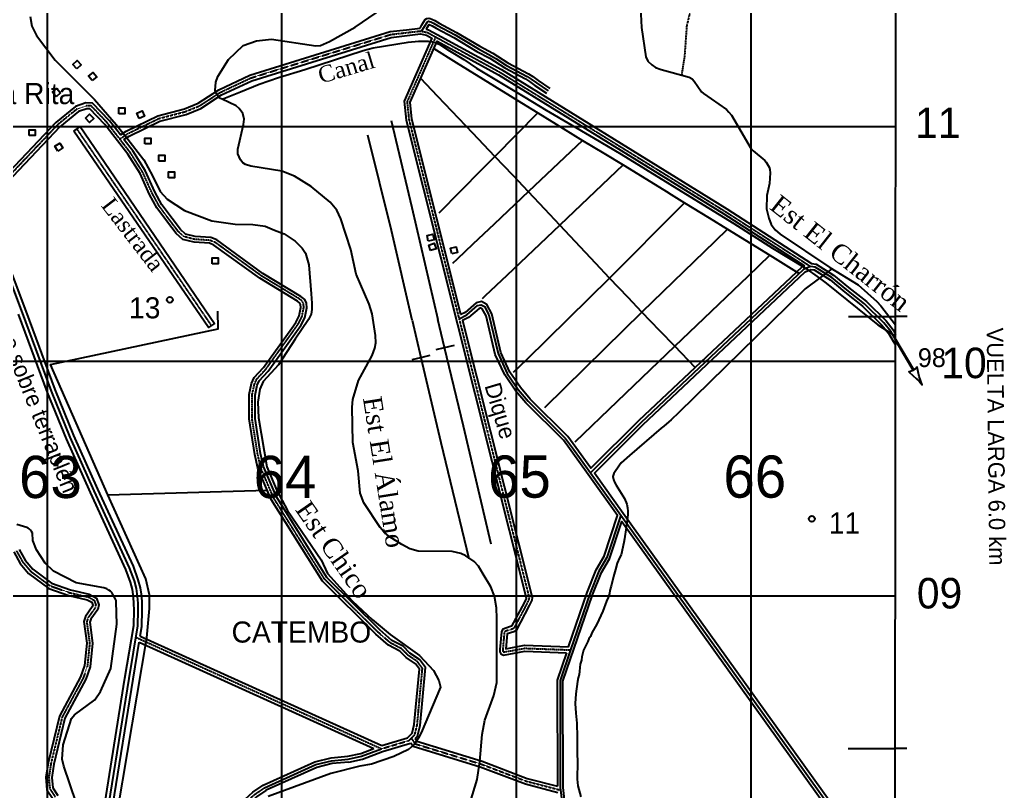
# Model space of a CAD drawing. Extents: x 638173 to 667318, y 9795622 to 9816401.
# Drawn here: x 662882 to 667088, y 9808166 to 9811456 of the extents above; entities that cross this region are included whole.
import ezdxf

# ---------------------------------------------------------------- set-up
doc = ezdxf.new("R2010")
doc.units = 0
doc.header["$MEASUREMENT"] = 0
doc.linetypes.add('DASHED', pattern=[0.75, 0.5, -0.25])
doc.linetypes.add('HIDDEN', pattern=[0.375, 0.25, -0.125])
for name, color, linetype in [('AEROPUERTO', 7, 'CONTINUOUS'), ('CAMINO1', 7, 'CONTINUOUS'), ('CAMINO4', 7, 'CONTINUOUS'), ('CAMINO5', 7, 'CONTINUOUS'), ('CAMINO6Y7', 7, 'CONTINUOUS'), ('CAUCECANALIZADO', 7, 'CONTINUOUS'), ('CUADRICULAUTM', 7, 'CONTINUOUS'), ('EDIFICACION', 7, 'CONTINUOUS'), ('INFORMACIONMARGI', 7, 'CONTINUOUS'), ('MURODIQUE', 7, 'CONTINUOUS'), ('NOMBREAREASSITIO', 7, 'CONTINUOUS'), ('NOMBRESPROPIOS', 7, 'CONTINUOUS'), ('PARALELACAMINO', 7, 'CONTINUOUS'), ('PROYECCION', 7, 'CONTINUOUS'), ('PUNTOALTURA', 7, 'CONTINUOUS'), ('RIOINTERMITENTE', 7, 'CONTINUOUS'), ('RIOPERENNE', 7, 'CONTINUOUS'), ('TEXTOAZUL', 7, 'CONTINUOUS'), ('TEXTODESCRIPTIVO', 7, 'CONTINUOUS'), ('VALORCUADRICULAR', 7, 'CONTINUOUS')]:
    doc.layers.add(name, color=color, linetype=linetype)
doc.styles.add('cotas', font='SWITZN.TTF')
doc.styles.add('escuelas', font='SWZCONLN.TTF')
doc.styles.add('poblados', font='SWZCONDN.TTF')
doc.styles.add('rios', font='TIMESI_0.TTF')
doc.styles.add('sitios', font='SWZCONLN.TTF')
doc.styles.add('txt', font='TXT', dxfattribs={"height": 0.2})

# ---------------------------------------------------------------- blocks, each defined once
blk = doc.blocks.new('DESVIA')
at = {"layer": 'INFORMACIONMARGI', "color": 7, "linetype": 'Continuous'}
blk.add_lwpolyline([(202.16, 3.49), (185.9, 7.39), (147.68, 19.11), (146.85, 19.12), (146.96, 18.1), (149.36, 11.75), (149.85, 9.42), (150.15, 6.9), (150.53, 1.31), (-0.62, 1.3), (-0.61, -2.71), (150.58, -2.7), (150.4, -6.92), (149.98, -11.09), (149.1, -14.21), (146.85, -20.1), (146.86, -20.87), (147.8, -20.89), (188.55, -8.04), (203.45, -4.27), (223.03, -0.96), (223.77, -0.5), (223.03, 0.07), (202.16, 3.49)], close=True, dxfattribs=at)
blk = doc.blocks.new('COTA')
at = {"layer": 'PUNTOALTURA', "color": 1, "linetype": 'Continuous'}
blk.add_circle((0, 0), 12.5, dxfattribs=at)
blk = doc.blocks.new('CASA')
at = {"layer": 'EDIFICACION', "color": 4, "linetype": 'Continuous'}
blk.add_lwpolyline([(-12.57, -13.81), (-12.57, 11.18), (12.43, 11.18), (12.43, -13.82), (-12.57, -13.81)], close=True, dxfattribs=at)

msp = doc.modelspace()

# ---------------------------------------------------------------- linework, layer by layer
at = {"layer": 'AEROPUERTO', "color": 5, "linetype": 'DASHED'}
msp.add_line((663699.63, 9810152.06), (663126.35, 9810990.06), dxfattribs=at)
at = {"layer": 'AEROPUERTO', "color": 5, "linetype": 'Continuous'}
msp.add_lwpolyline([(663113.14, 9810981.03), (663139.12, 9811000.73), (663712.46, 9810160.45), (663686.25, 9810143.3), (663113.14, 9810981.03)], dxfattribs=at)
at = {"layer": 'CAMINO1', "color": 1, "linetype": 'Continuous'}
msp.add_lwpolyline([(662823.54, 9806998.75), (663108.92, 9807610.06), (663125.57, 9807649.5), (663224.45, 9807883.74), (663262.27, 9808109.3), (663348.02, 9808646.11), (663385.5, 9808870.87), (663386.9, 9808938.8), (663386.62, 9808967.46), (663384.81, 9808996.12), (663379.96, 9809029.93), (663370.77, 9809062.73), (663350.42, 9809118.6), (663199.31, 9809446.99), (663096.88, 9809675.9), (663017.27, 9809872.6), (662893.84, 9810206.55), (662736.91, 9810618.76)], dxfattribs=at)
at = {"layer": 'CAMINO4', "color": 2, "linetype": 'HIDDEN'}
msp.add_line((663377.45, 9808822.57), (664424.32, 9808347.25), dxfattribs=at)
for points in [[(663308.46, 9810947.62), (663342.47, 9810970.31), (663474.93, 9811034.61), (663588.01, 9811064.28), (663648.07, 9811088.58), (663736.62, 9811146.1), (663867.1, 9811207.7), (664463.57, 9811393.09), (664531.78, 9811401.09)], [(664531.78, 9811401.09), (664590.5, 9811407.93), (664595.34, 9811406.9), (664620.89, 9811401.46), (664655.06, 9811382.71)], [(664655.06, 9811382.71), (664533.31, 9811106.05), (664541.21, 9811030.34), (664754.83, 9810180.62), (665053.63, 9808992.06), (665052.49, 9808984.78), (665042.99, 9808963.93), (664988.44, 9808860.87)], [(664655.06, 9811382.71), (664929.17, 9811232.29), (665889.86, 9810638.46), (666253.07, 9810404.3)], [(663308.46, 9810947.62), (663255.04, 9811016.71), (663187.07, 9811088.47), (663165.94, 9811088.89), (663126.04, 9811075.16), (663044.43, 9811009.08), (662767.83, 9810716.92), (662712.18, 9810676.78)], [(663911.93, 9810363.88), (663716.08, 9810505.92), (663693.36, 9810514.91), (663627.29, 9810519.42), (663583.45, 9810530.82), (663558.63, 9810552.37), (663522.02, 9810600.43), (663477.41, 9810659.94), (663446.37, 9810716.57), (663405.98, 9810806.54), (663353.59, 9810889.25), (663308.46, 9810947.62)], [(664551.29, 9808392.35), (664566.08, 9808407.02), (664576.46, 9808447.94), (664598.87, 9808689.76), (664577.93, 9808718.53), (664537.59, 9808745.48), (664509.25, 9808773.85), (664461.74, 9808798.77), (664408.06, 9808845.57), (664182.1, 9809069.8), (663965.48, 9809415.35), (663908.72, 9809546.96), (663896.51, 9809604.58), (663872.57, 9809754.39), (663872.94, 9809856.91), (663882.47, 9809900.82), (663892.2, 9809923.08), (663931.2, 9809965.5), (664051.78, 9810133.41), (664069.62, 9810158.89), (664085.07, 9810189.2), (664093.07, 9810228.66), (664091.93, 9810244.67), (664086.78, 9810255.54), (664073.63, 9810265.84), (663911.93, 9810363.88)], [(662867.81, 9809191.6), (662894.57, 9809143.77), (662928.76, 9809103.82), (663011.88, 9809042.22), (663095.4, 9809012.61), (663173.51, 9808994.35), (663199.32, 9808981.01), (663206.24, 9808960.74), (663202.82, 9808946.58), (663173.4, 9808906.12), (663167.54, 9808888.06), (663180.21, 9808797.64), (663170.22, 9808698.91), (663152.53, 9808648.55), (663062.97, 9808482.38), (663015.01, 9808284.13), (663006.46, 9808225.08), (663010.35, 9808176.6), (663032.91, 9808142.71)], [(664988.44, 9808860.87), (664983.17, 9808857.8), (664954.38, 9808849.04), (664949.52, 9808846.31), (664947.62, 9808842.53), (664941.36, 9808770.68), (664941.66, 9808763.49), (664942.86, 9808760.92), (664945.66, 9808759.61), (665034.86, 9808775.79), (665230.35, 9808768.6)], [(664424.32, 9808347.25), (664541.42, 9808382.56), (664551.29, 9808392.35)], [(664551.29, 9808392.35), (664567.29, 9808368.58), (664848.77, 9808282.03), (665041.26, 9808209.07), (665187.71, 9808170.85)], [(663828.4, 9807596.93), (663803.44, 9807679.72), (663794.45, 9807733.33), (663782.72, 9807854.41), (663785.25, 9807997), (663796.79, 9808034.7), (663811.82, 9808066.37), (663832.63, 9808096.49), (663854.5, 9808125.2), (663883.41, 9808152.31), (663925.41, 9808180.87)]]:
    msp.add_lwpolyline(points, dxfattribs=at)
at = {"layer": 'CAMINO5', "color": 7, "linetype": 'Continuous'}
msp.add_line((665315.58, 9809523.84), (665444.91, 9809343.5), dxfattribs=at)
for points in [[(664595.34, 9811406.9), (664607.06, 9811427.13), (664620.18, 9811447.56), (664622.21, 9811449.02), (664625.3, 9811449.38), (664628.6, 9811448.59), (664634.63, 9811446.42), (664646.41, 9811441.09), (664663.38, 9811430.82), (664738.38, 9811391.29), (664837.6, 9811331.8), (664892.32, 9811302.41), (664912.35, 9811290.05), (664957.07, 9811261.21), (665044.63, 9811214.34), (665062.95, 9811202.84), (665085.42, 9811186.38), (665135.05, 9811153.02)], [(666615.46, 9810091.88), (666595.42, 9810125.97), (666565.73, 9810163.71), (666483.3, 9810244.39), (666407.61, 9810303.92), (666344.43, 9810356.99), (666272.92, 9810401.44), (666253.07, 9810404.3), (666222.67, 9810390.81), (665529.42, 9809737.57), (665315.58, 9809523.84)], [(664754.83, 9810180.62), (664788.29, 9810197.3), (664834.13, 9810236.7), (664849.39, 9810240.49), (664863.35, 9810232.82), (664882.33, 9810197.14), (664921.35, 9810032.8), (664960.55, 9809947.42), (665007.42, 9809879.85), (665049.25, 9809830.11), (665209.01, 9809670.65), (665243.22, 9809624.75), (665315.58, 9809523.84)], [(665444.91, 9809343.5), (665384.75, 9809162.9), (665351.09, 9809104.11), (665312.66, 9809008.48), (665230.35, 9808768.6), (665185.39, 9808637.57), (665186.61, 9808181.26), (665187.71, 9808170.85), (665192.45, 9808126.08), (665444.99, 9807769.3), (665595.18, 9807704.9), (665620.67, 9807672.13), (665637.4, 9807634.17), (665639.99, 9807578.22), (665614.91, 9807456.63), (665564.81, 9807358.09), (665479.85, 9807258.98), (665779.42, 9807349.57), (665792.89, 9807352.8)], [(665444.91, 9809343.5), (666577.2, 9807764.53), (666588.55, 9807463.59)], [(664282.55, 9808302.82), (664339.57, 9808315.05), (664424.32, 9808347.25)], [(663925.41, 9808180.87), (664143.86, 9808279.53), (664211.25, 9808296.11), (664282.55, 9808302.82)]]:
    msp.add_lwpolyline(points, dxfattribs=at)
at = {"layer": 'CAMINO6Y7', "color": 2, "linetype": 'HIDDEN'}
msp.add_lwpolyline([(665819.08, 9811920.86), (665786.76, 9811684.08), (665725.18, 9811429.52), (665715.99, 9811299.65), (665703.44, 9811219.79)], dxfattribs=at)
at = {"layer": 'CAUCECANALIZADO', "color": 132, "linetype": 'Continuous'}
msp.add_line((666344.6, 9810393.89), (666291.21, 9810353.56), dxfattribs=at)
for points in [[(663744.46, 9811117.3), (663823.33, 9811148.96), (663903.47, 9811180.65), (663984.87, 9811209.79), (664098.05, 9811243.97), (664346.06, 9811325.02), (664389.29, 9811336.4), (664538.04, 9811360.33), (664582.53, 9811364.07), (664624.46, 9811364), (664641.34, 9811361.93), (664648.35, 9811360.25), (664654.24, 9811358.33), (664663.48, 9811354.73), (664673.19, 9811349.88), (664713.66, 9811323.19), (664775.65, 9811286.17), (664829.88, 9811249.15), (665035.65, 9811125.17), (665126.05, 9811070.07), (665327.59, 9810952.72), (665445.62, 9810882.47), (665756.54, 9810690.91), (665926.6, 9810587.46), (666091.57, 9810481.48), (666227.37, 9810399.74), (666291.21, 9810353.56)], [(666291.21, 9810353.56), (666230.97, 9810308.05), (666220.78, 9810299.16), (665692.19, 9809780.57), (665659.08, 9809750.07), (665648.89, 9809741.18), (665627.25, 9809723.39), (665617.06, 9809714.49), (665480.81, 9809597.59), (665446.43, 9809567.09), (665438.78, 9809556.91), (665414.55, 9809521.3), (665410.71, 9809508.58), (665413.22, 9809495.84), (665417.01, 9809484.37), (665424.61, 9809471.62), (665453.73, 9809425.73), (665460.06, 9809414.26), (665470.17, 9809390.05), (665472.68, 9809374.76), (665473.92, 9809360.75), (665473.88, 9809345.47), (665472.58, 9809332.74), (665468.7, 9809303.46), (665467.4, 9809290.73), (665459.67, 9809242.36), (665457.09, 9809227.08), (665445.53, 9809173.62), (665439.15, 9809160.9), (665428.93, 9809138), (665421.24, 9809111.27), (665413.55, 9809082), (665403.29, 9809039.99), (665398.16, 9809022.18), (665395.59, 9809009.45), (665390.47, 9808991.63), (665384.08, 9808976.36), (665367.46, 9808934.37), (665341.92, 9808878.39), (665321.5, 9808841.5), (665315.11, 9808826.23), (665308.73, 9808816.05), (665303.62, 9808804.6), (665290.86, 9808779.16), (665285.75, 9808767.7), (665278.76, 9808739.8), (665276.44, 9808725.23), (665271.68, 9808707.66), (665270.33, 9808693.88), (665267.75, 9808677.33), (665266.45, 9808663.32), (665262.6, 9808649.32), (665260.03, 9808634.05), (665252.28, 9808581.85), (665249.64, 9808539.84), (665252.09, 9808499.09), (665255.84, 9808471.07), (665257.08, 9808455.78), (665258.21, 9808395.93), (665258.05, 9808325.9), (665259.25, 9808292.79), (665259.21, 9808277.51), (665257.84, 9808231.67), (665257.81, 9808217.66), (665261.55, 9808189.64), (665274.16, 9808142.51)], [(666291.21, 9810353.56), (666319.77, 9810332.9), (666540.11, 9810154.7), (666615.47, 9810106.79)]]:
    msp.add_lwpolyline(points, dxfattribs=at)
at = {"layer": 'CUADRICULAUTM', "color": 2, "linetype": 'Continuous'}
for points in [[(663000, 9796924.64), (663000, 9797000), (663000, 9798000), (663000, 9799000), (663000, 9800000), (663000, 9801000), (663000, 9802000), (663000, 9803000), (663000, 9804000), (663000, 9805000), (663000, 9806000), (663000, 9807000), (663000, 9808000), (663000, 9809000), (663000, 9810000), (663000, 9811000), (663000, 9812000), (663000, 9813000), (663000, 9814000), (663000, 9815352.89)], [(664000, 9796923.87), (664000, 9797000), (664000, 9798000), (664000, 9799000), (664000, 9800000), (664000, 9801000), (664000, 9802000), (664000, 9803000), (664000, 9804000), (664000, 9805000), (664000, 9806000), (664000, 9807000), (664000, 9808000), (664000, 9809000), (664000, 9810000), (664000, 9811000), (664000, 9812000), (664000, 9813000), (664000, 9814000), (664000, 9815352.18)], [(665000, 9796923.09), (665000, 9797000), (665000, 9798000), (665000, 9799000), (665000, 9800000), (665000, 9801000), (665000, 9802000), (665000, 9803000), (665000, 9804000), (665000, 9805000), (665000, 9806000), (665000, 9807000), (665000, 9808000), (665000, 9809000), (665000, 9810000), (665000, 9811000), (665000, 9812000), (665000, 9813000), (665000, 9814000), (665000, 9815351.48)], [(666000, 9796922.32), (666000, 9797000), (666000, 9798000), (666000, 9799000), (666000, 9800000), (666000, 9801000), (666000, 9802000), (666000, 9803000), (666000, 9804000), (666000, 9805000), (666000, 9806000), (666000, 9807000), (666000, 9808000), (666000, 9809000), (666000, 9810000), (666000, 9811000), (666000, 9812000), (666000, 9813000), (666000, 9814000), (666000, 9815350.77)], [(655000, 9811000), (656000, 9811000), (657000, 9811000), (658000, 9811000), (659000, 9811000), (660000, 9811000), (661000, 9811000), (662000, 9811000), (663000, 9811000), (664000, 9811000), (665000, 9811000), (666616.19, 9811000)], [(655000, 9810000), (656000, 9810000), (657000, 9810000), (658000, 9810000), (659000, 9810000), (660000, 9810000), (661000, 9810000), (662000, 9810000), (663000, 9810000), (664000, 9810000), (665000, 9810000), (666615.38, 9810000)], [(655000, 9809000), (656000, 9809000), (657000, 9809000), (658000, 9809000), (659000, 9809000), (660000, 9809000), (661000, 9809000), (662000, 9809000), (663000, 9809000), (664000, 9809000), (665000, 9809000), (666614.58, 9809000)]]:
    msp.add_lwpolyline(points, dxfattribs=at)
at = {"layer": 'MURODIQUE', "color": 30, "linetype": 'Continuous'}
for p, q in [((664646.9, 9811333.14), (664742.3, 9811274.19)), ((664742.3, 9811274.19), (665021.33, 9811101.79)), ((664664.54, 9811129.17), (664591.1, 9811206.34)), ((664813.65, 9810972.46), (664664.54, 9811129.17)), ((665021.33, 9811101.79), (665091.2, 9811058.62)), ((665091.2, 9811058.62), (664908.04, 9810873.26)), ((665091.2, 9811058.62), (665198.63, 9810992.24)), ((664908.04, 9810873.26), (664813.65, 9810972.46)), ((665198.63, 9810992.24), (665281.57, 9810940.99)), ((665281.57, 9810940.99), (665051.44, 9810722.83)), ((665281.57, 9810940.99), (665371.7, 9810886.81)), ((665371.7, 9810886.81), (665454.81, 9810836.87)), ((664908.04, 9810873.26), (664850.52, 9810815.25)), ((664985.79, 9810791.55), (664908.04, 9810873.26)), ((665454.81, 9810836.87), (665184.67, 9810580.14)), ((665454.81, 9810836.87), (665645.73, 9810718.87)), ((664850.52, 9810815.25), (664761.25, 9810725.22)), ((665051.31, 9810722.7), (664985.79, 9810791.55)), ((664761.25, 9810725.22), (664668.55, 9810631.73)), ((665051.44, 9810722.82), (664904.65, 9810584.4)), ((665645.73, 9810718.87), (665647.66, 9810717.68)), ((665647.66, 9810717.68), (665716.49, 9810675.11)), ((665716.49, 9810675.11), (665702.18, 9810660.71)), ((665716.49, 9810675.11), (665821.01, 9810610.71)), ((665702.18, 9810660.71), (665396.73, 9810353.47)), ((664904.65, 9810584.4), (664814.27, 9810499.18)), ((665821.01, 9810610.71), (665899.18, 9810562.56)), ((665184.67, 9810580.14), (664958.78, 9810365.99)), ((665337.39, 9810416.89), (665184.67, 9810580.14)), ((665899.18, 9810562.56), (665845.72, 9810510.72)), ((665899.18, 9810562.56), (665998.6, 9810501.32)), ((665845.72, 9810510.72), (665534.79, 9810209.21)), ((665998.6, 9810501.32), (666079.45, 9810451.52)), ((664814.27, 9810499.18), (664746.22, 9810435.02)), ((664746.22, 9810435.02), (664726.51, 9810416.43)), ((665396.73, 9810353.47), (665337.39, 9810416.89)), ((665987.02, 9810363.07), (666079.45, 9810451.52)), ((666079.45, 9810451.52), (666205.01, 9810374.17)), ((664958.78, 9810365.99), (664866.26, 9810278.27)), ((665396.73, 9810353.47), (665041.94, 9810006)), ((665475.25, 9810271.42), (665396.73, 9810353.47)), ((665674.1, 9810063.65), (665987.02, 9810363.07)), ((664866.26, 9810278.27), (664853.26, 9810265.95)), ((665534.79, 9810209.21), (665475.25, 9810271.42)), ((665534.79, 9810209.21), (665374.83, 9810052.02)), ((665610.92, 9810129.66), (665534.79, 9810209.21)), ((664554.4, 9810174.8), (664592.12, 9810015.47)), ((664693.22, 9810058.49), (664664.97, 9810177.15)), ((665674.1, 9810063.65), (665610.92, 9810129.66)), ((664656.86, 9810050.13), (664693.22, 9810058.49)), ((664693.22, 9810058.49), (664734.83, 9810068.05)), ((665374.83, 9810052.02), (665119.08, 9809800.7)), ((665429.77, 9809829.32), (665674.1, 9810063.65)), ((665760.94, 9809972.9), (665674.1, 9810063.65)), ((664554.35, 9810006.58), (664592.12, 9810015.47)), ((664592.12, 9810015.47), (664632.22, 9810024.91)), ((665041.94, 9810006), (664985.98, 9809951.19)), ((665249.65, 9809656.57), (665429.77, 9809829.32)), ((663257.22, 9809429.94), (663936.86, 9809449.98))]:
    msp.add_line(p, q, dxfattribs=at)
for points in [[(664464.84, 9811026.84), (664552.95, 9810654.86), (664664.97, 9810177.15)], [(664554.4, 9810174.8), (664466.31, 9810556.97), (664365.56, 9810963.35)], [(665184.67, 9810580.14), (665120.54, 9810648.7), (665051.54, 9810722.72)], [(663257.22, 9809429.94), (663013.94, 9809985.23), (663728.23, 9810137.23), (663726.32, 9810212.72)], [(664891.54, 9809219.18), (664773.22, 9809722.37), (664693.22, 9810058.49)], [(664592.12, 9810015.47), (664677.75, 9809653.78), (664796.95, 9809159.13)], [(662886.59, 9807039.62), (663177.31, 9807645.63), (663259.41, 9807841.62), (663423.61, 9808820.34), (663434.73, 9808945.07), (663435.27, 9809003.11), (663420.09, 9809072.34), (663257.22, 9809429.94)]]:
    msp.add_lwpolyline(points, dxfattribs=at)
at = {"layer": 'PARALELACAMINO', "color": 7, "linetype": 'Continuous'}
for p, q in [((664530.33, 9811413.51), (664588.65, 9811420.3)), ((666605.03, 9810084.95), (666615.44, 9810069.44)), ((663396.07, 9808827.84), (664425.2, 9808360.58)), ((663391.81, 9808802.32), (664391.82, 9808348.28))]:
    msp.add_line(p, q, dxfattribs=at)
for points in [[(664588.65, 9811420.3), (664596.39, 9811433.64), (664610.95, 9811456.32), (664617.54, 9811461.06), (664626.05, 9811462.05), (664632.18, 9811460.59), (664639.33, 9811458.01), (664652.24, 9811452.17), (664669.54, 9811441.71), (664744.5, 9811402.2), (664843.81, 9811342.65), (664898.57, 9811313.24), (664919.02, 9811300.62), (664963.42, 9811271.99), (665050.91, 9811225.16), (665069.98, 9811213.19), (665092.6, 9811196.61), (665142.02, 9811163.39)], [(664614.79, 9811415.54), (664617.73, 9811420.62), (664627.43, 9811435.72), (664640.58, 9811430.01), (664657.22, 9811419.93), (664732.26, 9811380.38), (664831.39, 9811320.95), (664886.07, 9811291.58), (664905.68, 9811279.48), (664950.72, 9811250.43), (665038.35, 9811203.52), (665055.92, 9811192.49), (665078.24, 9811176.15), (665128.08, 9811142.65)], [(663311.22, 9810964.49), (663336.24, 9810981.18), (663470.57, 9811046.39), (663584.06, 9811076.17), (663642.27, 9811099.72), (663730.52, 9811157.04), (663862.55, 9811219.38), (664460.96, 9811405.37), (664530.33, 9811413.51)], [(663326.55, 9810944.66), (663348.7, 9810959.44), (663479.29, 9811022.83), (663591.96, 9811052.39), (663653.87, 9811077.44), (663742.72, 9811135.16), (663871.65, 9811196.02), (664466.18, 9811380.81), (664533.23, 9811388.68)], [(664533.23, 9811388.68), (664589.91, 9811395.28), (664616.49, 9811389.62), (664639.01, 9811377.26), (664520.53, 9811108.05), (664528.87, 9811028.16), (665040.89, 9808991.48), (665040.41, 9808988.41), (665031.77, 9808969.45), (664979.05, 9808869.86)], [(664614.79, 9811415.54), (664625.29, 9811413.3), (664661.07, 9811393.67), (664935.47, 9811243.09), (665896.53, 9810649.03), (666257.56, 9810416.28), (666277.29, 9810413.44), (666351.79, 9810367.14), (666415.5, 9810313.62), (666491.56, 9810253.8), (666575.05, 9810172.08), (666605.77, 9810133.03), (666615.47, 9810114.25)], [(666226.84, 9810406.34), (666215.65, 9810401.37), (665520.71, 9809746.54), (665317.16, 9809543.09), (665253.31, 9809632.13), (665218.49, 9809678.85), (665058.47, 9809838.57), (665017.36, 9809887.45), (664971.45, 9809953.64), (664933.23, 9810036.89), (664894.12, 9810201.59), (664872.64, 9810241.98), (664851.12, 9810253.8), (664828.23, 9810248.12), (664781.32, 9810207.79), (664763.16, 9810198.74), (664553.55, 9811032.52), (664546.09, 9811104.05), (664661, 9811365.19), (664922.87, 9811221.49), (665883.19, 9810627.89), (666226.84, 9810406.34)], [(663311.22, 9810964.49), (663264.55, 9811024.85), (663192.55, 9811100.86), (663163.97, 9811101.43), (663119.89, 9811086.26), (663035.92, 9811018.27), (662759.56, 9810726.37), (662721.71, 9810699.07)], [(663905, 9810353.46), (663710.02, 9810494.88), (663690.57, 9810502.57), (663625.27, 9810507.03), (663577.47, 9810519.46), (663549.46, 9810543.77), (663512.05, 9810592.89), (663466.88, 9810653.15), (663435.17, 9810711), (663394.94, 9810800.61), (663343.34, 9810882.07), (663298.57, 9810939.97), (663245.53, 9811008.57), (663181.59, 9811076.08), (663167.91, 9811076.35), (663132.19, 9811064.06), (663052.94, 9810999.89), (662776.1, 9810707.47), (662731.76, 9810675.49)], [(663918.9, 9810374.28), (663722.14, 9810516.96), (663696.15, 9810527.25), (663629.31, 9810531.81), (663589.43, 9810542.18), (663567.8, 9810560.97), (663531.99, 9810607.97), (663487.94, 9810666.73), (663457.57, 9810722.14), (663417.02, 9810812.47), (663363.84, 9810896.43), (663326.55, 9810944.66)], [(663396.07, 9808827.84), (663402.97, 9808869.24), (663404.4, 9808938.71), (663404.11, 9808968.1), (663402.23, 9808997.92), (663397.12, 9809033.55), (663387.44, 9809068.09), (663366.62, 9809125.26), (663215.25, 9809454.22), (663112.98, 9809682.76), (663033.59, 9809878.92), (662910.23, 9810212.7), (662753.14, 9810625.31), (662731.76, 9810675.49)], [(664567.43, 9808390.76), (664577.34, 9808400.59), (664588.82, 9808445.81), (664611.75, 9808693.3), (664586.73, 9808727.69), (664545.56, 9808755.19), (664516.75, 9808784.03), (664468.85, 9808809.16), (664416.58, 9808854.73), (664191.93, 9809077.66), (663976.58, 9809421.18), (663920.69, 9809550.77), (663908.8, 9809606.86), (663885.07, 9809755.36), (663885.44, 9809855.55), (663894.42, 9809896.95), (663902.82, 9809916.16), (663940.91, 9809957.6), (664061.98, 9810126.18), (664080.36, 9810152.44), (664096.99, 9810185.06), (664105.66, 9810227.83), (664104.23, 9810247.9), (664096.81, 9810263.56), (664080.75, 9810276.14), (663918.9, 9810374.28)], [(666613.35, 9807475.5), (666600.6, 9807475.79), (666589.55, 9807768.76), (665455.07, 9809350.78), (665331.92, 9809522.5), (665538.13, 9809728.6), (666229.69, 9810380.25), (666254.85, 9810391.41), (666268.55, 9810389.44), (666337.07, 9810346.84), (666399.72, 9810294.22), (666475.04, 9810234.98), (666556.41, 9810155.34), (666585.07, 9810118.91), (666605.03, 9810084.95)], [(664425.2, 9808360.58), (664534.83, 9808393.63), (664542.49, 9808401.22), (664554.82, 9808413.45), (664564.1, 9808450.07), (664585.99, 9808686.22), (664569.13, 9808709.37), (664529.62, 9808735.77), (664501.75, 9808763.67), (664454.63, 9808788.38), (664399.54, 9808836.41), (664172.27, 9809061.94), (663954.38, 9809409.52), (663896.75, 9809543.15), (663884.22, 9809602.3), (663860.07, 9809753.42), (663860.44, 9809858.27), (663870.52, 9809904.69), (663881.58, 9809930), (663921.49, 9809973.4), (664041.58, 9810140.64), (664058.88, 9810165.34), (664073.15, 9810193.34), (664080.48, 9810229.49), (664079.63, 9810241.44), (664076.75, 9810247.52), (664066.51, 9810255.54), (663905, 9810353.46)], [(665221.54, 9808781.43), (665300.94, 9809012.84), (665339.81, 9809109.57), (665373.28, 9809168.03), (665431.03, 9809341.4), (665305.42, 9809516.56), (665233.13, 9809617.37), (665199.53, 9809662.45), (665040.03, 9809821.65), (664997.48, 9809872.25), (664949.65, 9809941.2), (664909.47, 9810028.71), (664870.54, 9810192.69), (664854.06, 9810223.66), (664847.66, 9810227.18), (664840.03, 9810225.28), (664795.26, 9810186.81), (664769.4, 9810173.91), (665066.37, 9808992.64), (665064.57, 9808981.15), (665054.21, 9808958.41), (664997.82, 9808851.87)], [(662807.71, 9807006.22), (663092.92, 9807617.17), (663207.53, 9807888.66), (663245, 9808112.13), (663330.75, 9808648.93), (663368.03, 9808872.5), (663369.4, 9808938.89), (663369.13, 9808966.82), (663367.39, 9808994.32), (663362.8, 9809026.31), (663354.1, 9809057.37), (663334.22, 9809111.94), (663183.37, 9809439.76), (663080.78, 9809669.04), (663000.95, 9809866.28), (662877.45, 9810200.4)], [(666575.56, 9807476.43), (666570.3, 9807476.56), (666291.22, 9807418.36), (665883.02, 9807387.24), (665789.98, 9807364.96), (665776.15, 9807361.64), (665517.22, 9807283.5), (665575.27, 9807351.09), (665626.81, 9807452.46), (665652.55, 9807577.23), (665649.78, 9807637.08), (665631.49, 9807678.59), (665603.07, 9807715.12), (665453.16, 9807779.4), (665204.54, 9808130.64), (665199.11, 9808181.94), (665197.9, 9808635.5), (665324.38, 9809004.12), (665362.37, 9809098.65), (665396.22, 9809157.77), (665449.03, 9809316.31), (666564.85, 9807760.3), (666575.56, 9807476.43)], [(662879.3, 9809196.67), (662904.87, 9809150.96), (662937.34, 9809113.02), (663017.82, 9809053.38), (663098.92, 9809024.62), (663177.87, 9809006.17), (663209.53, 9808989.81), (663219.24, 9808961.34), (663214.39, 9808941.23), (663184.68, 9808900.37), (663180.32, 9808886.94), (663192.8, 9808797.88), (663182.51, 9808696.17), (663164, 9808643.48), (663074.74, 9808477.87), (663027.3, 9808281.76), (663019.03, 9808224.68), (663022.55, 9808180.83), (663044.25, 9808148.24)], [(662856.32, 9809186.53), (662884.27, 9809136.58), (662920.18, 9809094.62), (663005.94, 9809031.06), (663091.88, 9809000.6), (663169.15, 9808982.53), (663189.11, 9808972.21), (663193.24, 9808960.14), (663191.25, 9808951.93), (663162.12, 9808911.87), (663154.76, 9808889.18), (663167.62, 9808797.4), (663157.93, 9808701.65), (663141.06, 9808653.62), (663051.2, 9808486.89), (663002.72, 9808286.5), (662993.89, 9808225.48), (662998.15, 9808172.37), (663021.57, 9808137.18)], [(664979.05, 9808869.86), (664978.14, 9808869.33), (664949.44, 9808860.6), (664940.07, 9808855.34), (664935.38, 9808846), (664928.84, 9808770.96), (664929.28, 9808760.47), (664933.45, 9808751.52), (664943.97, 9808746.6), (665035.76, 9808763.25), (665213.06, 9808756.73)], [(664997.82, 9808851.87), (664988.2, 9808846.27), (664959.74, 9808837.6), (664954.18, 9808773.86), (665033.96, 9808788.33), (665221.54, 9808781.43)], [(663149.12, 9807660.28), (663241.37, 9807878.82), (663279.54, 9808106.47), (663365.29, 9808643.29), (663391.81, 9808802.32)], [(665213.06, 9808756.73), (665172.88, 9808639.64), (665174.09, 9808187.32)], [(664284.39, 9808290.43), (664343.12, 9808303.03), (664427.93, 9808335.25), (664428.42, 9808335.43), (664428.77, 9808335.54), (664548.01, 9808371.49), (664549.36, 9808372.83)], [(664549.36, 9808372.83), (664559.39, 9808357.93), (664844.71, 9808270.2), (665037.46, 9808197.14), (665176.19, 9808160.95)], [(664567.43, 9808390.76), (664575.19, 9808379.23), (664852.83, 9808293.86), (665045.06, 9808221), (665174.09, 9808187.32)], [(663919.26, 9808191.81), (664139.76, 9808291.39), (664209.16, 9808308.47), (664280.66, 9808315.2)], [(664279.92, 9808315.13), (664280.71, 9808315.21), (664281.36, 9808315.35)], [(664279.92, 9808315.13), (664280.71, 9808315.21), (664281.36, 9808315.35)], [(664280.66, 9808315.2), (664336.02, 9808327.07), (664391.82, 9808348.28)], [(664284.39, 9808290.43), (664213.34, 9808283.75), (664147.96, 9808267.67), (663932.52, 9808170.36), (663931.56, 9808169.93), (663930.67, 9808169.32), (663891.25, 9808142.52), (663863.81, 9808116.8), (663842.75, 9808089.15), (663822.68, 9808060.1), (663808.47, 9808030.17), (663797.72, 9807995.02), (663795.23, 9807854.9), (663806.85, 9807734.97), (663815.64, 9807682.57), (663840.37, 9807600.54), (663852.09, 9807561.65), (663917.28, 9807441.24), (664006.05, 9807318.49), (664050.15, 9807204.65), (664231.29, 9807232.73), (664600.36, 9807243.2), (664690.71, 9807246.11), (665473.78, 9807271.29)], [(663149.12, 9807660.28), (663811.17, 9807610.76), (663791.24, 9807676.87), (663782.05, 9807731.69), (663770.21, 9807853.92), (663772.78, 9807998.98), (663785.11, 9808039.23), (663800.96, 9808072.64), (663822.51, 9808103.83), (663845.19, 9808133.6), (663875.57, 9808162.1), (663919.26, 9808191.81)]]:
    msp.add_lwpolyline(points, dxfattribs=at)
at = {"layer": 'PROYECCION', "color": 7, "linetype": 'Continuous'}
for p, q in [((666415.67, 9810191.08), (666615.67, 9810190.93)), ((666665.67, 9810190.89), (666615.67, 9810190.93)), ((666414.2, 9808348.26), (666614.2, 9808348.11)), ((666664.2, 9808348.07), (666614.2, 9808348.11))]:
    msp.add_line(p, q, dxfattribs=at)
msp.add_lwpolyline([(638790.96, 9796943.41), (666604.83, 9796921.85), (666619.7, 9815350.33), (638803.33, 9815370.02)], close=True, dxfattribs=at)
at = {"layer": 'RIOINTERMITENTE', "color": 132, "linetype": 'Continuous'}
for points in [[(665524.46, 9811594.91), (665533.27, 9811423.49), (665550.77, 9811297.4), (665560.37, 9811278.82), (665577.38, 9811262.97), (665592.57, 9811252.6), (665616.74, 9811243.8), (665736.1, 9811210.74), (665748.82, 9811204.09), (665757.72, 9811194.64), (665788.15, 9811148.92), (665796.36, 9811140.81), (665894.66, 9811072.67), (665905.38, 9811062.15), (665916.53, 9811048.31), (666000.01, 9810905.83), (666008.64, 9810896.74), (666058.57, 9810856), (666064.45, 9810848.26), (666076.27, 9810826.86), (666079.81, 9810816.78), (666080.87, 9810803.66), (666078.22, 9810757.82), (666066.67, 9810706.91), (666065.27, 9810649.61), (666075.34, 9810610.12), (666085.85, 9810582.81), (666101.92, 9810560.41), (666123.83, 9810541.42), (666335.39, 9810399.55), (666455.95, 9810325.48), (666535.69, 9810254.64), (666552.31, 9810235.51), (666615.51, 9810154.72)], [(663738.65, 9811120.08), (663732.83, 9811124.77), (663728.48, 9811129.81), (663724.01, 9811135.82), (663720.24, 9811142.15), (663716.58, 9811150.42), (663715.54, 9811154.7), (663717.94, 9811189.89), (663726.89, 9811214.07), (663771.54, 9811286.57), (663835.22, 9811346.31), (663891.18, 9811366.58), (663955.01, 9811372.61), (664144.22, 9811344.59), (664164.14, 9811346.46), (664201.98, 9811363.27), (664312.41, 9811424.15), (664460.29, 9811524.65)], [(662927.25, 9811469.87), (662933.87, 9811428.65), (662953.78, 9811389.43), (663033.45, 9811282.95), (663148.42, 9811168.01), (663200.2, 9811115.6), (663293.79, 9811009.42), (663338.62, 9810952.79), (663411.55, 9810857.95), (663447.83, 9810790.38), (663480.85, 9810722.88), (663510.59, 9810690.83), (663584.26, 9810642.89), (663700.61, 9810598.2), (663800.56, 9810583.69), (663875.76, 9810582.57), (663928.08, 9810575.26), (663967.85, 9810558.97), (664009.29, 9810543.22), (664056.16, 9810511.03), (664086.27, 9810481.74), (664100.55, 9810459.86), (664114.13, 9810410.81), (664125.1, 9810286.42), (664127.96, 9810247.53), (664126.73, 9810220.07), (664124.53, 9810200.64), (664113.28, 9810178.38), (664056.63, 9810093.36), (663984.71, 9809984.36), (663919.34, 9809913.52), (663905.18, 9809880.82), (663897.55, 9809825.23), (663899.73, 9809757.65), (663935.7, 9809549.26), (663977.47, 9809449.15), (664023.02, 9809362.73), (664167.51, 9809152.72), (664194.79, 9809094.05), (664299.66, 9808977.51), (664384.98, 9808898.12), (664460.83, 9808834.07), (664586.92, 9808745.38), (664646.02, 9808680.34), (664668.79, 9808638.15), (664675.52, 9808609.41), (664592.85, 9808415.57), (664581.46, 9808394.42), (664563.45, 9808365.83), (664539.58, 9808344.7), (664477.44, 9808314.22), (664382.09, 9808281.52), (664332.13, 9808273.17), (664207.88, 9808242.2), (663940.88, 9808143.24)], [(664787.22, 9808066.75), (664831.47, 9808216.67), (664843.35, 9808293.25), (664853.04, 9808408.27), (664864.72, 9808468.97), (664902.69, 9808574.56), (664915.59, 9808629.45), (664916.51, 9808902.4), (664914.93, 9808948.39), (664905.74, 9808997.84), (664890.79, 9809037.07), (664857.56, 9809091.06), (664837.21, 9809125.51), (664819.97, 9809145.09), (664783.63, 9809169.74), (664762.58, 9809180.09), (664725.77, 9809188.83), (664580.15, 9809190.3), (664545.74, 9809199.89), (664510.85, 9809217.55), (664457.28, 9809252.14), (664434.3, 9809272.25), (664418.95, 9809291.11), (664349.04, 9809395.21), (664333.28, 9809436.68), (664325.32, 9809532.62), (664302.27, 9809653.68), (664299.27, 9809803.55), (664302.49, 9809836.61), (664326.47, 9809917.33), (664384.47, 9810023.92), (664395.8, 9810055.12), (664400.48, 9810078.82), (664398.71, 9810109.24), (664384.47, 9810201.21), (664371.99, 9810243.76), (664316.59, 9810371.37), (664293.84, 9810476.72), (664251.44, 9810607.45), (664233.77, 9810643.22), (664205.16, 9810678.02), (664124.56, 9810744.32), (664053.9, 9810789.25), (663999.9, 9810810.28), (663867.78, 9810831.52), (663844.58, 9810838.45), (663833.1, 9810845.23), (663823.6, 9810858.14), (663811.41, 9810883.78), (663811.94, 9810904.7), (663836.17, 9811008.78), (663838.86, 9811032.54), (663832.74, 9811056.31), (663817.13, 9811077.17), (663804.98, 9811088.36), (663744.46, 9811117.3), (663738.65, 9811120.08)]]:
    msp.add_lwpolyline(points, dxfattribs=at)
at = {"layer": 'RIOPERENNE', "color": 5, "linetype": 'Continuous'}
for points in [[(663262.59, 9809023.53), (663253.88, 9809028.8), (663240.41, 9809033.09), (663122.29, 9809055.43), (663025.94, 9809105.06), (662990.56, 9809138.74), (662954.01, 9809194.85), (662938.44, 9809235.84), (662937.08, 9809266.57), (662932.89, 9809274.13), (662928.41, 9809279.25), (662922.98, 9809284.69), (662918.18, 9809288.2), (662912.69, 9809290.93), (662869.37, 9809303.37)], [(663123.39, 9808118.29), (663069.42, 9808272.95), (663063.25, 9808303.14), (663066.86, 9808364.14), (663103.01, 9808476.02), (663115.47, 9808491.53), (663201.66, 9808555.37), (663225.72, 9808591.23), (663270.9, 9808689.01), (663295.36, 9808877.97), (663293.3, 9808973.14), (663292.57, 9808979.57), (663290.54, 9808984.43), (663277.78, 9809007.73), (663274.08, 9809013.69), (663268.87, 9809019.28), (663262.59, 9809023.53)]]:
    msp.add_lwpolyline(points, dxfattribs=at)

# ---------------------------------------------------------------- block references
at = {"layer": 'EDIFICACION', "color": 4, "linetype": 'Continuous'}
for p, xscale, yscale, rotation in [((663125.43, 9811265.52), 1.000001718692487, 1.000001718692487, 43.74324095490243), ((663192.71, 9811214.84), 0.9999999384604736, 0.9999999384604736, 38.67347532509646), ((663037.92, 9811146.56), 0.9999997080558465, 0.9999997080558465, 40.11213205495563), ((663180.71, 9811036.47), 1.000001614012587, 1.000001614012587, 313.3105014075729), ((663397.22, 9811051.95), 0.9999982611491361, 0.9999982611491361, 23.81679900302394), ((663048.15, 9810914.02), 1.000002552694377, 1.000002552694377, 32.57395720801085), ((664633.11, 9810527.73), 0.9999974078989639, 0.9999974078989639, 12.34131088217192), ((664640.99, 9810488.26), 0.9999974666088615, 0.9999974666088615, 17.75312846910211), ((664732.88, 9810473.73), 0.9999996248755454, 0.9999996248755454, 15.2521000604217)]:
    msp.add_blockref('CASA', p, dxfattribs=dict(at, xscale=xscale, yscale=yscale, rotation=rotation))
for p in [(663317.55, 9811069.03), (662934.92, 9810975.54), (663428.1, 9810940.14), (663487.62, 9810866.87), (663529.34, 9810795.65), (663715.25, 9810428.93)]:
    msp.add_blockref('CASA', p, dxfattribs=at)
at = {"layer": 'INFORMACIONMARGI', "color": 7, "linetype": 'Continuous', "xscale": 0.9999994177379175, "yscale": 0.9999994177379175, "rotation": 300.4805604935265}
msp.add_blockref('DESVIA', (666616.22, 9810091.58), dxfattribs=at)
at = {"layer": 'PUNTOALTURA', "color": 1, "linetype": 'Continuous'}
for p in [(663521.85, 9810261.82), (666258.72, 9809327.27)]:
    msp.add_blockref('COTA', p, dxfattribs=at)

# ---------------------------------------------------------------- texts
at = {"layer": 'INFORMACIONMARGI', "color": 7, "linetype": 'Continuous', "style": 'poblados'}
msp.add_text('VUELTA LARGA 6.0 km', height=70, rotation=270.60534, dxfattribs=at).set_placement((667004.37, 9810142.7))
at = {"layer": 'NOMBREAREASSITIO', "color": 2, "linetype": 'Continuous', "style": 'sitios'}
msp.add_text('CATEMBO', height=90, dxfattribs=at).set_placement((663785.23, 9808799.96))
at = {"layer": 'NOMBRESPROPIOS', "color": 6, "linetype": 'Continuous', "style": 'escuelas'}
msp.add_text('H Sta Rita', height=90, dxfattribs=at).set_placement((662566.4, 9811096.01))
at = {"layer": 'PUNTOALTURA', "color": 7, "linetype": 'Continuous', "style": 'cotas'}
for s, p in [('13', (663347.96, 9810182.54)), ('11', (666331.05, 9809265.02))]:
    msp.add_text(s, height=90, dxfattribs=at).set_placement(p)
at = {"layer": 'TEXTOAZUL', "color": 4, "linetype": 'Continuous', "style": 'rios'}
for s, rotation, p in [('Canal', 16.6311, (664166.2, 9811182.86)), ('Lastrada', 307.58379, (663225.99, 9810663.23))]:
    msp.add_text(s, height=70, rotation=rotation, dxfattribs=at).set_placement(p)
at = {"layer": 'TEXTOAZUL', "color": 5, "linetype": 'Continuous', "style": 'rios'}
for s, rotation, p in [('Est El Charr%%243n', 321.64908, (666073.89, 9810652.12)), ('Est El %%193lamo', 278.97186, (664344.72, 9809842.42)), ('Est Chico', 304.78169, (664053.69, 9809366.97))]:
    msp.add_text(s, height=80, rotation=rotation, dxfattribs=at).set_placement(p)
at = {"layer": 'TEXTODESCRIPTIVO', "color": 7, "linetype": 'Continuous', "style": 'txt'}
for s, rotation, p in [('Camino sobre terrapl%%233n', 292.01869, (662702.41, 9810338.16)), ('Dique', 286.60439, (664862.64, 9809895.75))]:
    msp.add_text(s, height=70, rotation=rotation, dxfattribs=at).set_placement(p)
at = {"layer": 'VALORCUADRICULAR', "color": 6, "linetype": 'Continuous', "style": 'poblados'}
for s, height, p in [('11', 130, (666699.14, 9810951.07)), ('98', 80, (666710.84, 9809975.01)), ('10', 130, (666810.92, 9809927.47)), ('63', 180, (662879.21, 9809416.37)), ('64', 180, (663879.13, 9809416.37)), ('65', 180, (664878.48, 9809417.77)), ('66', 180, (665881.79, 9809417.77)), ('09', 130, (666706.46, 9808945.51))]:
    msp.add_text(s, height=height, dxfattribs=at).set_placement(p)

doc.saveas('drawing.dxf')
